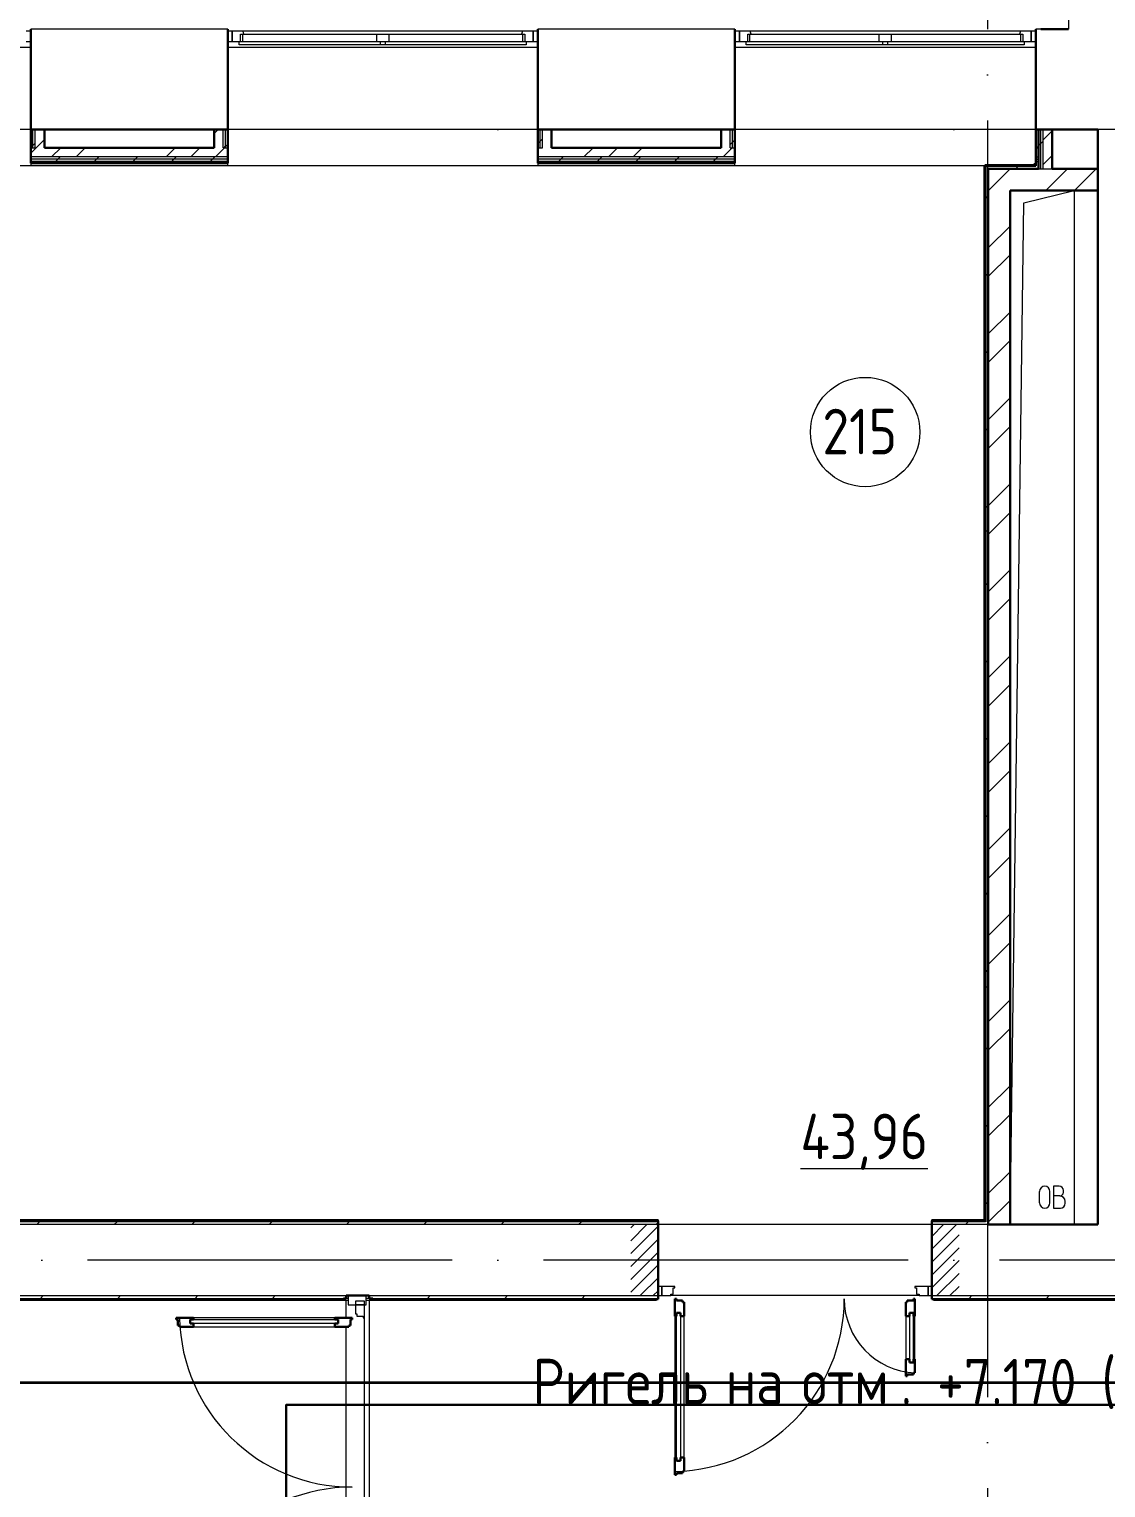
# Model space of a CAD drawing. Header units: millimetres. Extents: x -259793 to 1187961, y -549744 to 43070.
# Drawn here: x 138223 to 144125, y -11288 to -3289 of the extents above; entities that cross this region are included whole.
import ezdxf
from ezdxf import colors
from ezdxf.entities.mleader import LeaderData, LeaderLine
from ezdxf.enums import TextEntityAlignment as Align
from ezdxf.math import Vec2, Vec3

# ---------------------------------------------------------------- set-up
doc = ezdxf.new("R2010")
doc.units = ezdxf.units.MM
doc.linetypes.add('ADSK_Линия сетки', pattern=[25, 20, -2.5, 0, -2.5])
doc.linetypes.add('ADSK_Штриховая_ш2 п1_5', pattern=[4.5, 3, -1.5])
for name, color, linetype, lineweight in [('_ Окна', 7, 'Continuous', 9), ('E-Безопасность-G', 153, 'Continuous', 35), ('RC-Выноски', 7, 'Continuous', 0), ('RC-Извещатели_охранные', 5, 'Continuous', 30), ('Аннотация', 7, 'Continuous', 18), ('Витраж', 7, 'Continuous', 9), ('Двери', 252, 'Continuous', 9), ('лс', 5, 'Continuous', 30), ('Марки помещений', 252, 'Continuous', 20), ('Ограждение', 252, 'Continuous', 9), ('Окна', 252, 'Continuous', 9), ('Оси', 252, 'Continuous', 9), ('Перекрытие', 252, 'Continuous', 18), ('Стены внутренние', 7, 'Continuous', 18), ('Стены наружные', 7, 'Continuous', 18), ('Стены штриховка', 7, 'Continuous', 9)]:
    doc.layers.add(name, color=color, linetype=linetype, lineweight=lineweight)
doc.layers.add('RC-Позиционные_обозначения', color=7, linetype='Continuous')
doc.layers.add('Двери открывание', color=7, linetype='Continuous', lineweight=9, true_color=0xc0c0c0)
doc.styles.add('GOST Common_2', font='', dxfattribs={"width": 0.9, "height": 250})
doc.styles.add('RubezhCAD', font='', dxfattribs={"oblique": 10})
doc.styles.get("Standard").update_dxf_attribs({"font": ''})
doc.styles.get('GOST Common_2').set_extended_font_data('GOST type B')
doc.styles.get('RubezhCAD').set_extended_font_data('GOST type A')
doc.styles.get('Standard').set_extended_font_data('GOST type B')

# ---------------------------------------------------------------- blocks, each defined once
blk = doc.blocks.new('RC-UGO-IOM-02')
at = {"layer": 'RC-Извещатели_охранные'}
blk.add_point((0, 0), dxfattribs=at)
blk.add_attdef('PSTN', text='', height=2.5, dxfattribs=at).set_placement((0.977, 2.603), align=Align.BOTTOM_LEFT)
blk.add_wipeout([(2.5, -2.5), (2.5, 2.5), (-2.5, 2.5), (-2.5, -2.5)]).dxf.layer = 'RC-Извещатели_охранные'
blk.add_wipeout([(-2.5, -2.5), (-2.5, 2.5), (2.5, 2.5), (2.5, -2.5)]).dxf.layer = 'RC-Извещатели_охранные'
h = blk.add_hatch(color=256, dxfattribs=at)
h.dxf.hatch_style = 1
h.paths.add_polyline_path([(2.5, 0.8), (2.5, 2.506), (-2.5, 2.499), (-2.5, 0.8)])
h = blk.add_hatch(color=256, dxfattribs=at)
h.dxf.hatch_style = 1
h.paths.add_polyline_path([(2.5, -2.5), (2.5, -0.794), (-2.5, -0.801), (-2.5, -2.5)])
blk.add_lwpolyline([(-2.5, -2.5), (2.5, -2.5), (2.5, 2.5), (-2.5, 2.5)], close=True, dxfattribs=at)
blk = doc.blocks.new('2 этаж')
at = {"layer": 'Двери', "lineweight": 18, "true_color": 0x636466}
h = blk.add_hatch(dxfattribs=at)
h.set_pattern_fill('FP_2', color=251, angle=180, style=0, pattern_type=2)
h.set_pattern_definition([(225, (142546.006, -10039.253), (35.3553, -35.3553), [])])
h.paths.add_polyline_path([(143321, -9970.4), (143321, -9844.3), (143171, -9844.3), (143171, -10234.3), (143321, -10234.3)])
h.paths.add_polyline_path([(141671, -10234.3), (141671, -9844.3), (141521, -9844.3), (141521, -10234.3)])
at = {"color": 251, "lineweight": 18, "true_color": 0x636466}
for p, q in [((143675.4, -4241.5), (143951, -4174.3)), ((143951, -4174.3), (143951, -9844.3)), ((143601, -9844.3), (143675.4, -4241.5)), ((143761.7, -9725.7), (143761.7, -9663.1)), ((143819.1, -9725.7), (143819.1, -9663.1)), ((143869.2, -9634.4), (143839.2, -9634.4)), ((143839.2, -9634.4), (143839.2, -9754.4)), ((143892.6, -9667.8), (143892.6, -9657.8)), ((143872.6, -9687.8), (143839.2, -9687.8)), ((143839.2, -9754.4), (143875.9, -9754.4)), ((143902.6, -9727.8), (143902.6, -9717.8))]:
    blk.add_line(p, q, dxfattribs=at)
for centre, radius, start, end in [((143790.4, -9663.1), 28.7, 0, 180), ((143869.2, -9657.8), 23.3, 0, 90), ((143872.6, -9667.8), 20, 270, 0), ((143790.4, -9725.7), 28.7, 180, 0), ((143872.6, -9717.8), 30, 0, 90), ((143875.9, -9727.8), 26.7, 270, 0)]:
    blk.add_arc(centre, radius, start, end, dxfattribs=at)
at = {"layer": '_ Окна', "color": 251, "true_color": 0x636466}
for p, q in [((138231, -3299.3), (138206, -3299.3)), ((138206, -3357.3), (138231, -3357.3)), ((139336, -3299.3), (139311, -3299.3)), ((139311, -3357.3), (139336, -3357.3)), ((139336, -3357.3), (139336, -3299.3)), ((141011, -3299.3), (140986, -3299.3)), ((140986, -3299.3), (140986, -3357.3)), ((140986, -3357.3), (141011, -3357.3)), ((142116, -3299.3), (142091, -3299.3)), ((142091, -3357.3), (142116, -3357.3)), ((142116, -3357.3), (142116, -3299.3)), ((143741, -3299.3), (143716, -3299.3)), ((143716, -3299.3), (143716, -3357.3)), ((143716, -3357.3), (143741, -3357.3))]:
    blk.add_line(p, q, dxfattribs=at)
at = {"layer": '_ Окна', "color": 251, "lineweight": 18, "true_color": 0x636466}
for p, q in [((139395.5, -3299.3), (139336, -3299.3)), ((139336, -3299.3), (139336, -3357.3)), ((139336, -3357.3), (139374, -3357.3)), ((139382, -3357.3), (139382, -3316.3)), ((139382, -3316.3), (139394, -3316.3)), ((139400, -3316.3), (139395.5, -3299.3)), ((140926.6, -3299.3), (140922, -3316.3)), ((140986, -3299.3), (140926.6, -3299.3)), ((140928, -3316.3), (140940, -3316.3)), ((140940, -3316.3), (140940, -3357.3)), ((140948, -3357.3), (140986, -3357.3)), ((140986, -3357.3), (140986, -3299.3)), ((142175.5, -3299.3), (142116, -3299.3)), ((142116, -3299.3), (142116, -3357.3)), ((142116, -3357.3), (142154, -3357.3)), ((142162, -3357.3), (142162, -3316.3)), ((142162, -3316.3), (142174, -3316.3)), ((142180, -3316.3), (142175.5, -3299.3)), ((143656.6, -3299.3), (143652, -3316.3)), ((143716, -3299.3), (143656.6, -3299.3)), ((143658, -3316.3), (143670, -3316.3)), ((143670, -3316.3), (143670, -3357.3)), ((143678, -3357.3), (143716, -3357.3)), ((143716, -3357.3), (143716, -3299.3))]:
    blk.add_line(p, q, dxfattribs=at)
at = {"layer": 'Витраж', "color": 251, "lineweight": 18, "true_color": 0x636466}
for p, q in [((139971, -10234.3), (139971, -10284.3)), ((140071, -10234.3), (139971, -10234.3)), ((140071, -10284.3), (140071, -10234.3)), ((139971, -10284.3), (140011, -10284.3)), ((140061, -10284.3), (140071, -10284.3))]:
    blk.add_line(p, q, dxfattribs=at)
at = {"layer": 'Двери', "color": 251, "linetype": 'ADSK_Штриховая_ш2 п1_5', "true_color": 0x636466}
for p, q in [((141671, -9844.3), (141521, -9844.3)), ((141671, -10234.3), (141671, -9844.3)), ((143321, -9844.3), (143171, -9844.3)), ((143171, -9844.3), (143171, -10234.3)), ((141521, -10234.3), (141671, -10234.3)), ((143171, -10234.3), (143321, -10234.3))]:
    blk.add_line(p, q, dxfattribs=at)
at = {"layer": 'Двери', "color": 251, "true_color": 0x636466}
for p, q in [((141671, -10184.3), (141671, -10234.3)), ((141691, -10184.3), (141671, -10184.3)), ((141671, -10234.3), (141691, -10234.3)), ((141691, -10234.3), (141691, -10184.3)), ((141763, -10184.3), (141691, -10184.3)), ((141691, -10184.3), (141691, -10234.3)), ((141691, -10234.3), (141740, -10234.3)), ((141740, -10234.3), (141740, -10226.3)), ((141740, -10226.3), (141754, -10226.3)), ((141754, -10226.3), (141754, -10192.3)), ((141754, -10192.3), (141763, -10192.3)), ((141763, -10192.3), (141763, -10184.3)), ((143151, -10184.3), (143079, -10184.3)), ((143079, -10184.3), (143079, -10192.3)), ((143079, -10192.3), (143088, -10192.3)), ((143088, -10192.3), (143088, -10226.3)), ((143088, -10226.3), (143102, -10226.3)), ((143102, -10226.3), (143102, -10234.3)), ((143102, -10234.3), (143151, -10234.3)), ((143171, -10184.3), (143151, -10184.3)), ((143151, -10184.3), (143151, -10234.3)), ((143151, -10234.3), (143151, -10184.3)), ((143151, -10234.3), (143171, -10234.3)), ((143171, -10234.3), (143171, -10184.3)), ((140061, -10264.3), (140011, -10264.3)), ((140011, -10264.3), (140011, -10284.3)), ((140011, -10284.3), (140061, -10284.3)), ((140061, -10284.3), (140011, -10284.3)), ((140011, -10284.3), (140011, -10333.3)), ((140061, -10284.3), (140061, -10264.3)), ((140061, -10356.3), (140061, -10284.3)), ((139105, -10365.3), (139917, -10365.3)), ((139105, -10386.3), (139105, -10365.3)), ((139917, -10386.3), (139105, -10386.3)), ((139899, -10356.3), (139123, -10356.3)), ((139917, -10365.3), (139917, -10386.3)), ((140011, -10333.3), (140019, -10333.3)), ((140019, -10333.3), (140019, -10347.3)), ((140019, -10347.3), (140053, -10347.3)), ((140053, -10347.3), (140053, -10356.3)), ((140053, -10356.3), (140061, -10356.3)), ((141763, -10346.3), (141763, -11122.3)), ((141772, -10328.3), (141793, -10328.3)), ((141772, -11140.3), (141772, -10328.3)), ((141793, -10328.3), (141793, -11140.3)), ((141813, -11122.3), (141813, -10346.3)), ((143029, -10346.3), (143029, -10582.3)), ((143049, -10328.3), (143049, -10600.3)), ((143070, -10328.3), (143049, -10328.3)), ((143070, -10600.3), (143070, -10328.3)), ((143079, -10582.3), (143079, -10346.3)), ((139123, -10406.3), (139899, -10406.3)), ((143049, -10600.3), (143070, -10600.3)), ((141793, -11140.3), (141772, -11140.3))]:
    blk.add_line(p, q, dxfattribs=at)
at = {"layer": 'Двери', "color": 251, "lineweight": 30, "true_color": 0x636466}
for p, q in [((141771, -10252.3), (141763, -10252.3)), ((141763, -10252.3), (141763, -10346.3)), ((141771, -10261.3), (141771, -10252.3)), ((141805, -10261.3), (141771, -10261.3)), ((141805, -10270.3), (141805, -10261.3)), ((141813, -10270.3), (141805, -10270.3)), ((141813, -10346.3), (141813, -10270.3)), ((143037, -10270.3), (143029, -10270.3)), ((143029, -10270.3), (143029, -10346.3)), ((143037, -10261.3), (143037, -10270.3)), ((143071, -10261.3), (143037, -10261.3)), ((143079, -10252.3), (143071, -10252.3)), ((143071, -10252.3), (143071, -10261.3)), ((143079, -10346.3), (143079, -10252.3)), ((139123, -10356.3), (139029, -10356.3)), ((139029, -10356.3), (139029, -10364.3)), ((139029, -10364.3), (139038, -10364.3)), ((139038, -10364.3), (139038, -10398.3)), ((139038, -10398.3), (139047, -10398.3)), ((139047, -10398.3), (139047, -10406.3)), ((139105, -10365.3), (139123, -10365.3)), ((139105, -10386.3), (139105, -10365.3)), ((139123, -10386.3), (139105, -10386.3)), ((139123, -10365.3), (139123, -10356.3)), ((139123, -10406.3), (139123, -10386.3)), ((139993, -10356.3), (139899, -10356.3)), ((139899, -10365.3), (139899, -10356.3)), ((139917, -10365.3), (139899, -10365.3)), ((139899, -10386.3), (139917, -10386.3)), ((139899, -10406.3), (139899, -10386.3)), ((139917, -10386.3), (139917, -10365.3)), ((139975, -10406.3), (139975, -10398.3)), ((139975, -10398.3), (139984, -10398.3)), ((139984, -10398.3), (139984, -10364.3)), ((139984, -10364.3), (139993, -10364.3)), ((139993, -10364.3), (139993, -10356.3)), ((141772, -10346.3), (141763, -10346.3)), ((141772, -10328.3), (141772, -10346.3)), ((141793, -10328.3), (141772, -10328.3)), ((141793, -10346.3), (141793, -10328.3)), ((141813, -10346.3), (141793, -10346.3)), ((143029, -10346.3), (143049, -10346.3)), ((143049, -10346.3), (143049, -10328.3)), ((143049, -10328.3), (143070, -10328.3)), ((143070, -10328.3), (143070, -10346.3)), ((143070, -10346.3), (143079, -10346.3)), ((139047, -10406.3), (139123, -10406.3)), ((139899, -10406.3), (139975, -10406.3)), ((143029, -10582.3), (143029, -10676.3)), ((143029, -10582.3), (143049, -10582.3)), ((143049, -10582.3), (143049, -10600.3)), ((143049, -10600.3), (143070, -10600.3)), ((143070, -10582.3), (143079, -10582.3)), ((143070, -10600.3), (143070, -10582.3)), ((143079, -10658.3), (143079, -10582.3)), ((143029, -10676.3), (143037, -10676.3)), ((143037, -10676.3), (143037, -10667.3)), ((143037, -10667.3), (143071, -10667.3)), ((143071, -10667.3), (143071, -10658.3)), ((143071, -10658.3), (143079, -10658.3)), ((141763, -11122.3), (141763, -11216.3)), ((141772, -11122.3), (141763, -11122.3)), ((141772, -11140.3), (141772, -11122.3)), ((141793, -11140.3), (141772, -11140.3)), ((141793, -11122.3), (141793, -11140.3)), ((141813, -11122.3), (141793, -11122.3)), ((141805, -11207.3), (141805, -11198.3)), ((141805, -11198.3), (141813, -11198.3)), ((141813, -11198.3), (141813, -11122.3)), ((141763, -11216.3), (141771, -11216.3)), ((141771, -11216.3), (141771, -11207.3)), ((141771, -11207.3), (141805, -11207.3))]:
    blk.add_line(p, q, dxfattribs=at)
at = {"layer": 'Двери открывание', "color": 251, "true_color": 0x636466}
for centre, radius, start, end in [((141745, -10252.3), 946, 271.09026, 0), ((143097, -10252.3), 406, 180, 267.45896), ((139993, -10338.3), 946, 181.09026, 270), ((139993, -12230.3), 946, 90, 178.90974)]:
    blk.add_arc(centre, radius, start, end, dxfattribs=at)
at = {"layer": 'Марки помещений', "color": 251, "true_color": 0x636466}
blk.add_circle((142805.9, -5498.6), 300, dxfattribs=at)
at = {"layer": 'Ограждение', "color": 251, "true_color": 0x636466}
for p, q in [((138231, -3389.3), (136531, -3389.3)), ((141011, -3389.3), (139311, -3389.3)), ((143741, -3389.3), (142091, -3389.3)), ((138231, -3839.3), (136531, -3839.3)), ((141011, -3839.3), (139311, -3839.3)), ((143741, -3839.3), (142091, -3839.3)), ((143461, -4039.3), (136126, -4039.3)), ((138231, -4039.3), (136531, -4039.3)), ((138231, -4024.3), (138231, -4039.3)), ((139311, -4039.3), (139311, -4024.3)), ((141011, -4039.3), (139311, -4039.3)), ((141011, -4024.3), (141011, -4039.3)), ((142091, -4039.3), (142091, -4024.3)), ((143461, -4039.3), (142091, -4039.3)), ((143456, -4039.3), (143456, -9819.3)), ((141671, -9819.3), (136131, -9819.3)), ((141671, -9819.3), (141671, -9824.3)), ((143171, -9824.3), (143171, -9819.3)), ((143456, -9819.3), (143171, -9819.3)), ((143456, -9819.3), (143461, -9824.3)), ((134966, -10259.3), (139971, -10259.3)), ((139971, -10249.3), (139961, -10249.3)), ((140086, -10249.3), (140071, -10249.3)), ((140071, -10259.3), (141661, -10259.3)), ((141661, -10254.3), (141661, -10259.3)), ((143181, -10259.3), (143181, -10254.2)), ((143181, -10259.3), (145451, -10259.3))]:
    blk.add_line(p, q, dxfattribs=at)
at = {"layer": 'Окна', "color": 251, "true_color": 0x636466}
for p, q in [((139374, -3357.3), (140146, -3357.3)), ((139374, -3374.3), (139374, -3357.3)), ((139394, -3316.3), (140126, -3316.3)), ((139394, -3357.3), (139394, -3316.3)), ((140926.6, -3299.3), (139395.5, -3299.3)), ((140126, -3316.3), (140196, -3316.3)), ((140126, -3316.3), (140126, -3357.3)), ((140146, -3357.3), (140176, -3357.3)), ((140146, -3357.3), (140146, -3374.3)), ((140176, -3357.3), (140948, -3357.3)), ((140176, -3374.3), (140176, -3357.3)), ((140196, -3316.3), (140928, -3316.3)), ((140196, -3357.3), (140196, -3316.3)), ((140928, -3316.3), (140928, -3357.3)), ((140948, -3357.3), (140948, -3374.3)), ((142154, -3357.3), (142901, -3357.3)), ((142154, -3374.3), (142154, -3357.3)), ((142174, -3316.3), (142881, -3316.3)), ((142174, -3357.3), (142174, -3316.3)), ((143656.6, -3299.3), (142175.5, -3299.3)), ((142881, -3316.3), (142951, -3316.3)), ((142881, -3316.3), (142881, -3357.3)), ((142901, -3357.3), (142931, -3357.3)), ((142901, -3357.3), (142901, -3374.3)), ((142931, -3357.3), (143678, -3357.3)), ((142931, -3374.3), (142931, -3357.3)), ((142951, -3316.3), (143658, -3316.3)), ((142951, -3357.3), (142951, -3316.3)), ((143658, -3316.3), (143658, -3357.3)), ((143678, -3357.3), (143678, -3374.3)), ((140146, -3374.3), (139374, -3374.3)), ((140176, -3374.3), (140146, -3374.3)), ((140948, -3374.3), (140176, -3374.3)), ((142901, -3374.3), (142154, -3374.3)), ((142931, -3374.3), (142901, -3374.3)), ((143678, -3374.3), (142931, -3374.3))]:
    blk.add_line(p, q, dxfattribs=at)
at = {"layer": 'Оси', "color": 251, "linetype": 'ADSK_Линия сетки', "ltscale": 100, "true_color": 0x636466}
for p, q in [((143476, 33711.4), (143476, -30995.4)), ((170543.3, -3839.3), (93565.9, -3839.3)), ((170543.3, -10039.3), (93565.9, -10039.3))]:
    blk.add_line(p, q, dxfattribs=at)
at = {"layer": 'Перекрытие', "color": 251, "ltscale": 100, "true_color": 0x636466}
for p, q in [((143951, -4174.3), (143951, -9844.3)), ((143102, -10234.3), (141740, -10234.3)), ((140058.9, -10356.3), (140058.9, -12212.3))]:
    blk.add_line(p, q, dxfattribs=at)
at = {"layer": 'Стены внутренние', "color": 251, "true_color": 0x636466}
for p, q in [((143921, -1489.3), (143921, -3289.3)), ((139311, -3289.3), (138231, -3289.3)), ((142091, -3289.3), (141011, -3289.3)), ((143769, -3289.3), (143741, -3289.3)), ((143481, -9844.3), (136121, -9844.3)), ((135486, -10234.3), (139961, -10234.3)), ((140086, -10234.3), (141671, -10234.3)), ((143102, -10234.3), (141740, -10234.3)), ((143171, -10234.3), (144471, -10234.3))]:
    blk.add_line(p, q, dxfattribs=at)
at = {"layer": 'Стены внутренние', "color": 251, "lineweight": 30, "true_color": 0x636466}
for p, q in [((138231, -3289.3), (138231, -3839.3)), ((139311, -3839.3), (139311, -3289.3)), ((141011, -3289.3), (141011, -3839.3)), ((142091, -3839.3), (142091, -3289.3)), ((143741, -3289.3), (143741, -3839.3)), ((143921, -3289.3), (143769, -3289.3)), ((138306, -3839.3), (139236, -3839.3)), ((141086, -3839.3), (142016, -3839.3)), ((143831, -3839.3), (144081, -3839.3)), ((144081, -3839.3), (144081, -4054.3)), ((144081, -4174.3), (144081, -9844.3)), ((141671, -10234.3), (141671, -9844.3)), ((143171, -9844.3), (143171, -10234.3)), ((144081, -9844.3), (143601, -9844.3)), ((139961, -10234.3), (140086, -10234.3))]:
    blk.add_line(p, q, dxfattribs=at)
at = {"layer": 'Стены наружные', "color": 251, "lineweight": 30, "true_color": 0x636466}
for p, q in [((138231, -3839.3), (138231, -4024.3)), ((138306, -3839.3), (138231, -3839.3)), ((138306, -3939.3), (138306, -3839.3)), ((139236, -3839.3), (139236, -3939.3)), ((139311, -3839.3), (139236, -3839.3)), ((139311, -4024.3), (139311, -3839.3)), ((141011, -3839.3), (141011, -4024.3)), ((141086, -3839.3), (141011, -3839.3)), ((141086, -3939.3), (141086, -3839.3)), ((142016, -3839.3), (142016, -3939.3)), ((142091, -3839.3), (142016, -3839.3)), ((142091, -4024.3), (142091, -3839.3)), ((143831, -3839.3), (143741, -3839.3)), ((143741, -4039.3), (143741, -3839.3)), ((143756, -4054.3), (143756, -3839.3)), ((143831, -4054.3), (143831, -3839.3)), ((139236, -3939.3), (138306, -3939.3)), ((142016, -3939.3), (141086, -3939.3)), ((138231, -4024.3), (139311, -4024.3)), ((141011, -4024.3), (142091, -4024.3)), ((143461, -4034.3), (143461, -9824.3)), ((143736, -4034.3), (143461, -4034.3)), ((143466, -4039.3), (143466, -9829.3)), ((143741, -4039.3), (143466, -4039.3)), ((143481, -4054.3), (143481, -9844.3)), ((143756, -4054.3), (143481, -4054.3)), ((143741, -4024.3), (143736, -4024.3)), ((143736, -4024.3), (143736, -4034.3)), ((144081, -4054.3), (143831, -4054.3)), ((144081, -4174.3), (144081, -4054.3)), ((143601, -9844.3), (143601, -4174.3)), ((143601, -4174.3), (144081, -4174.3)), ((141671, -9824.3), (136126, -9824.3)), ((141671, -9844.3), (141671, -9824.3)), ((143171, -9824.3), (143171, -9844.3)), ((143461, -9824.3), (143171, -9824.3)), ((143481, -9844.3), (143601, -9844.3)), ((139961, -10249.3), (139961, -10234.3)), ((140086, -10234.3), (140086, -10249.3)), ((141671, -10254.3), (141671, -10234.3)), ((143171, -10234.3), (143171, -10254.3)), ((134966, -10254.3), (139946, -10254.3)), ((139946, -10249.3), (139961, -10249.3)), ((139946, -10254.3), (139946, -10249.3)), ((140086, -10249.3), (140106, -10249.3)), ((140106, -10249.3), (140106, -10254.3)), ((140106, -10254.3), (141671, -10254.3)), ((143171, -10254.3), (145446, -10254.3))]:
    blk.add_line(p, q, dxfattribs=at)
at = {"layer": 'Стены наружные', "color": 251, "linetype": 'Continuous', "lineweight": 9, "true_color": 0x636466}
for p, q in [((139236, -3862), (139258.8, -3839.3)), ((138243.5, -3926.1), (138256, -3913.6)), ((138260.5, -3939.3), (138306, -3893.7)), ((139298.5, -3931.7), (139311, -3919.2)), ((141011, -3916.3), (141023.5, -3903.8)), ((141023.5, -3903.8), (141036, -3891.3)), ((142066, -3921.9), (142078.5, -3909.4)), ((142078.5, -3909.4), (142091, -3896.9)), ((143756, -3929), (143768.5, -3916.5)), ((143768.5, -3916.5), (143781, -3904)), ((143781, -3896.9), (143831, -3846.9)), ((138231, -3938.6), (138243.5, -3926.1)), ((138231, -3968.7), (138260.5, -3939.3)), ((138345.4, -3989.3), (138395.4, -3939.3)), ((138380, -4001.8), (138392.5, -3989.3)), ((138480.4, -3989.3), (138530.4, -3939.3)), ((138592.1, -4001.8), (138604.6, -3989.3)), ((138804.2, -4001.8), (138816.7, -3989.3)), ((138973.8, -3989.3), (139023.8, -3939.3)), ((139016.4, -4001.8), (139028.9, -3989.3)), ((139108.8, -3989.3), (139158.8, -3939.3)), ((139228.5, -4001.8), (139241, -3989.3)), ((139243.7, -3989.3), (139293.7, -3939.3)), ((139291, -3939.3), (139298.5, -3931.7)), ((141137.7, -4001.8), (141150.2, -3989.3)), ((141263.8, -3989.3), (141313.8, -3939.3)), ((141349.8, -4001.8), (141362.3, -3989.3)), ((141398.7, -3989.3), (141448.7, -3939.3)), ((141533.7, -3989.3), (141583.7, -3939.3)), ((141561.9, -4001.8), (141574.4, -3989.3)), ((141774.1, -4001.8), (141786.6, -3989.3)), ((141986.2, -4001.8), (141998.7, -3989.3)), ((142027.1, -3989.3), (142077.1, -3939.3)), ((143745.8, -3939.3), (143756, -3929)), ((143781, -4031.9), (143831, -3981.9)), ((138286.7, -4024.3), (138291.7, -4019.3)), ((138357.5, -4024.3), (138362.5, -4019.3)), ((138367.5, -4014.3), (138380, -4001.8)), ((138428.2, -4024.3), (138433.2, -4019.3)), ((138498.9, -4024.3), (138503.9, -4019.3)), ((138569.6, -4024.3), (138574.6, -4019.3)), ((138574.6, -4019.3), (138579.6, -4014.3)), ((138579.6, -4014.3), (138592.1, -4001.8)), ((138640.3, -4024.3), (138645.3, -4019.3)), ((138711, -4024.3), (138716, -4019.3)), ((138781.7, -4024.3), (138786.7, -4019.3)), ((138791.7, -4014.3), (138804.2, -4001.8)), ((138852.4, -4024.3), (138857.4, -4019.3)), ((138923.1, -4024.3), (138928.1, -4019.3)), ((138993.9, -4024.3), (138998.9, -4019.3)), ((138998.9, -4019.3), (139003.9, -4014.3)), ((139003.9, -4014.3), (139016.4, -4001.8)), ((139064.6, -4024.3), (139069.6, -4019.3)), ((139135.3, -4024.3), (139140.3, -4019.3)), ((139206, -4024.3), (139211, -4019.3)), ((139216, -4014.3), (139228.5, -4001.8)), ((139276.7, -4024.3), (139281.7, -4019.3)), ((141044.5, -4024.3), (141049.5, -4019.3)), ((141115.2, -4024.3), (141120.2, -4019.3)), ((141120.2, -4019.3), (141125.2, -4014.3)), ((141125.2, -4014.3), (141137.7, -4001.8)), ((141185.9, -4024.3), (141190.9, -4019.3)), ((141256.6, -4024.3), (141261.6, -4019.3)), ((141327.3, -4024.3), (141332.3, -4019.3)), ((141337.3, -4014.3), (141349.8, -4001.8)), ((141398, -4024.3), (141403, -4019.3)), ((141468.7, -4024.3), (141473.7, -4019.3)), ((141539.4, -4024.3), (141544.4, -4019.3)), ((141544.4, -4019.3), (141549.4, -4014.3)), ((141549.4, -4014.3), (141561.9, -4001.8)), ((141610.1, -4024.3), (141615.1, -4019.3)), ((141680.9, -4024.3), (141685.9, -4019.3)), ((141751.6, -4024.3), (141756.6, -4019.3)), ((141761.6, -4014.3), (141774.1, -4001.8)), ((141822.3, -4024.3), (141827.3, -4019.3)), ((141893, -4024.3), (141898, -4019.3)), ((141963.7, -4024.3), (141968.7, -4019.3)), ((141968.7, -4019.3), (141973.7, -4014.3)), ((141973.7, -4014.3), (141986.2, -4001.8)), ((142034.4, -4024.3), (142039.4, -4019.3)), ((143461, -4082.6), (143466, -4077.6)), ((143481.2, -4174.3), (143601.2, -4054.3)), ((143504.3, -4039.3), (143509.3, -4034.3)), ((143575, -4039.3), (143580, -4034.3)), ((143630.8, -4054.3), (143645.8, -4039.3)), ((143645.8, -4039.3), (143650.8, -4034.3)), ((143716.5, -4039.3), (143721.5, -4034.3)), ((143795.5, -4174.3), (143915.5, -4054.3)), ((143952.7, -4174.3), (144072.7, -4054.3)), ((143461, -4153.3), (143466, -4148.3)), ((143461, -4224), (143466, -4219)), ((143466, -4219), (143481, -4204)), ((143481, -4174.5), (143481.2, -4174.3)), ((143461, -4294.7), (143466, -4289.7)), ((143461, -4365.4), (143466, -4360.4)), ((143481, -4488.8), (143601, -4368.8)), ((143461, -4436.1), (143466, -4431.1)), ((143461, -4506.8), (143466, -4501.8)), ((143481, -4645.9), (143601, -4525.9)), ((143461, -4577.6), (143466, -4572.6)), ((143466, -4643.3), (143481, -4628.3)), ((143461, -4648.3), (143466, -4643.3)), ((143461, -4719), (143466, -4714)), ((143461, -4789.7), (143466, -4784.7)), ((143461, -4860.4), (143466, -4855.4)), ((143481, -4960.3), (143601, -4840.3)), ((143461, -4931.1), (143466, -4926.1)), ((143461, -5001.8), (143466, -4996.8)), ((143481, -5117.4), (143601, -4997.4)), ((143461, -5072.5), (143466, -5067.5)), ((143466, -5067.5), (143481, -5052.5)), ((143461, -5143.2), (143466, -5138.2)), ((143461, -5214), (143466, -5209)), ((143461, -5284.7), (143466, -5279.7)), ((143461, -5355.4), (143466, -5350.4)), ((143481, -5431.7), (143601, -5311.7)), ((143461, -5426.1), (143466, -5421.1)), ((143461, -5496.8), (143466, -5491.8)), ((143466, -5491.8), (143481, -5476.8)), ((143481, -5588.9), (143601, -5468.9)), ((143461, -5567.5), (143466, -5562.5)), ((143461, -5638.2), (143466, -5633.2)), ((143461, -5708.9), (143466, -5703.9)), ((143461, -5779.6), (143466, -5774.6)), ((143481, -5903.2), (143601, -5783.2)), ((143461, -5850.4), (143466, -5845.4)), ((143461, -5921.1), (143466, -5916.1)), ((143466, -5916.1), (143481, -5901.1)), ((143461, -5991.8), (143466, -5986.8)), ((143481, -6060.3), (143601, -5940.3)), ((143461, -6062.5), (143466, -6057.5)), ((143461, -6133.2), (143466, -6128.2)), ((143461, -6203.9), (143466, -6198.9)), ((143461, -6274.6), (143466, -6269.6)), ((143481, -6374.6), (143601, -6254.6)), ((143461, -6345.3), (143466, -6340.3)), ((143466, -6340.3), (143481, -6325.3)), ((143461, -6416), (143466, -6411)), ((143481, -6531.8), (143601, -6411.8)), ((143461, -6486.7), (143466, -6481.7)), ((143461, -6557.5), (143466, -6552.5)), ((143461, -6628.2), (143466, -6623.2)), ((143461, -6698.9), (143466, -6693.9)), ((143461, -6769.6), (143466, -6764.6)), ((143466, -6764.6), (143481, -6749.6)), ((143481, -6846.1), (143601, -6726.1)), ((143461, -6840.3), (143466, -6835.3)), ((143461, -6911), (143466, -6906)), ((143481, -7003.3), (143601, -6883.3)), ((143461, -6981.7), (143466, -6976.7)), ((143461, -7052.4), (143466, -7047.4)), ((143461, -7123.1), (143466, -7118.1)), ((143461, -7193.9), (143466, -7188.9)), ((143466, -7188.9), (143481, -7173.9)), ((143481, -7317.6), (143601, -7197.6)), ((143461, -7264.6), (143466, -7259.6)), ((143461, -7335.3), (143466, -7330.3)), ((143481, -7474.7), (143601, -7354.7)), ((143461, -7406), (143466, -7401)), ((143461, -7476.7), (143466, -7471.7)), ((143461, -7547.4), (143466, -7542.4)), ((143466, -7613.1), (143481, -7598.1)), ((143461, -7618.1), (143466, -7613.1)), ((143481, -7789), (143601, -7669)), ((143461, -7688.8), (143466, -7683.8)), ((143461, -7759.5), (143466, -7754.5)), ((143461, -7830.3), (143466, -7825.3)), ((143481, -7946.2), (143601, -7826.2)), ((143461, -7901), (143466, -7896)), ((143461, -7971.7), (143466, -7966.7)), ((143461, -8042.4), (143466, -8037.4)), ((143466, -8037.4), (143481, -8022.4)), ((143461, -8113.1), (143466, -8108.1)), ((143481, -8260.5), (143601, -8140.5)), ((143461, -8183.8), (143466, -8178.8)), ((143461, -8254.5), (143466, -8249.5)), ((143481, -8417.7), (143601, -8297.7)), ((143461, -8325.2), (143466, -8320.2)), ((143461, -8395.9), (143466, -8390.9)), ((143461, -8466.6), (143466, -8461.6)), ((143466, -8461.6), (143481, -8446.6)), ((143461, -8537.4), (143466, -8532.4)), ((143461, -8608.1), (143466, -8603.1)), ((143481, -8732), (143601, -8612)), ((143461, -8678.8), (143466, -8673.8)), ((143461, -8749.5), (143466, -8744.5)), ((143481, -8889.1), (143601, -8769.1)), ((143461, -8820.2), (143466, -8815.2)), ((143466, -8885.9), (143481, -8870.9)), ((143461, -8890.9), (143466, -8885.9)), ((143461, -8961.6), (143466, -8956.6)), ((143461, -9032.3), (143466, -9027.3)), ((143461, -9103), (143466, -9098)), ((143481, -9203.4), (143601, -9083.4)), ((143461, -9173.8), (143466, -9168.8)), ((143461, -9244.5), (143466, -9239.5)), ((143481, -9360.6), (143601, -9240.6)), ((143461, -9315.2), (143466, -9310.2)), ((143466, -9310.2), (143481, -9295.2)), ((143461, -9385.9), (143466, -9380.9)), ((143461, -9456.6), (143466, -9451.6)), ((143461, -9527.3), (143466, -9522.3)), ((143461, -9598), (143466, -9593)), ((143481, -9674.9), (143601, -9554.9)), ((143461, -9668.7), (143466, -9663.7)), ((143461, -9739.4), (143466, -9734.4)), ((143466, -9734.4), (143481, -9719.4)), ((143481, -9832), (143601, -9712)), ((138265, -9844.3), (138280, -9829.3)), ((138280, -9829.3), (138285, -9824.3)), ((138350.7, -9829.3), (138355.7, -9824.3)), ((138421.4, -9829.3), (138426.4, -9824.3)), ((138492.2, -9829.3), (138497.2, -9824.3)), ((138562.9, -9829.3), (138567.9, -9824.3)), ((138633.6, -9829.3), (138638.6, -9824.3)), ((138689.3, -9844.3), (138704.3, -9829.3)), ((138704.3, -9829.3), (138709.3, -9824.3)), ((138775, -9829.3), (138780, -9824.3)), ((138845.7, -9829.3), (138850.7, -9824.3)), ((138916.4, -9829.3), (138921.4, -9824.3)), ((138987.1, -9829.3), (138992.1, -9824.3)), ((139057.8, -9829.3), (139062.8, -9824.3)), ((139113.6, -9844.3), (139128.6, -9829.3)), ((139128.6, -9829.3), (139133.6, -9824.3)), ((139199.3, -9829.3), (139204.3, -9824.3)), ((139270, -9829.3), (139275, -9824.3)), ((139340.7, -9829.3), (139345.7, -9824.3)), ((139411.4, -9829.3), (139416.4, -9824.3)), ((139482.1, -9829.3), (139487.1, -9824.3)), ((139537.8, -9844.3), (139552.8, -9829.3)), ((139552.8, -9829.3), (139557.8, -9824.3)), ((139623.5, -9829.3), (139628.5, -9824.3)), ((139694.2, -9829.3), (139699.2, -9824.3)), ((139764.9, -9829.3), (139769.9, -9824.3)), ((139835.7, -9829.3), (139840.7, -9824.3)), ((139906.4, -9829.3), (139911.4, -9824.3)), ((139962.1, -9844.3), (139977.1, -9829.3)), ((139977.1, -9829.3), (139982.1, -9824.3)), ((140047.8, -9829.3), (140052.8, -9824.3)), ((140118.5, -9829.3), (140123.5, -9824.3)), ((140189.2, -9829.3), (140194.2, -9824.3)), ((140259.9, -9829.3), (140264.9, -9824.3)), ((140330.6, -9829.3), (140335.6, -9824.3)), ((140386.3, -9844.3), (140401.3, -9829.3)), ((140401.3, -9829.3), (140406.3, -9824.3)), ((140472.1, -9829.3), (140477.1, -9824.3)), ((140542.8, -9829.3), (140547.8, -9824.3)), ((140613.5, -9829.3), (140618.5, -9824.3)), ((140684.2, -9829.3), (140689.2, -9824.3)), ((140754.9, -9829.3), (140759.9, -9824.3)), ((140810.6, -9844.3), (140825.6, -9829.3)), ((140825.6, -9829.3), (140830.6, -9824.3)), ((140896.3, -9829.3), (140901.3, -9824.3)), ((140967, -9829.3), (140972, -9824.3)), ((141037.7, -9829.3), (141042.7, -9824.3)), ((141108.4, -9829.3), (141113.4, -9824.3)), ((141179.2, -9829.3), (141184.2, -9824.3)), ((141234.9, -9844.3), (141249.9, -9829.3)), ((141249.9, -9829.3), (141254.9, -9824.3)), ((141320.6, -9829.3), (141325.6, -9824.3)), ((141391.3, -9829.3), (141396.3, -9824.3)), ((141462, -9829.3), (141467, -9824.3)), ((141532.7, -9829.3), (141537.7, -9824.3)), ((141603.4, -9829.3), (141608.4, -9824.3)), ((141659.1, -9844.3), (141671, -9832.4)), ((143229.8, -9829.3), (143234.8, -9824.3)), ((143300.5, -9829.3), (143305.5, -9824.3)), ((143356.2, -9844.3), (143371.2, -9829.3)), ((143371.2, -9829.3), (143376.2, -9824.3)), ((143441.9, -9829.3), (143446.9, -9824.3)), ((143461, -9810.1), (143466, -9805.1)), ((138284.3, -10249.3), (138299.3, -10234.3)), ((138708.6, -10249.3), (138723.6, -10234.3)), ((139132.8, -10249.3), (139147.8, -10234.3)), ((139557.1, -10249.3), (139572.1, -10234.3)), ((140405.6, -10249.3), (140420.6, -10234.3)), ((140829.9, -10249.3), (140844.9, -10234.3)), ((141254.1, -10249.3), (141269.1, -10234.3)), ((143375.5, -10249.3), (143390.5, -10234.3)), ((143799.7, -10249.3), (143814.7, -10234.3)), ((138279.3, -10254.3), (138284.3, -10249.3)), ((138350, -10254.3), (138355, -10249.3)), ((138420.7, -10254.3), (138425.7, -10249.3)), ((138491.4, -10254.3), (138496.4, -10249.3)), ((138562.1, -10254.3), (138567.1, -10249.3)), ((138632.8, -10254.3), (138637.8, -10249.3)), ((138703.6, -10254.3), (138708.6, -10249.3)), ((138774.3, -10254.3), (138779.3, -10249.3)), ((138845, -10254.3), (138850, -10249.3)), ((138915.7, -10254.3), (138920.7, -10249.3)), ((138986.4, -10254.3), (138991.4, -10249.3)), ((139057.1, -10254.3), (139062.1, -10249.3)), ((139127.8, -10254.3), (139132.8, -10249.3)), ((139198.5, -10254.3), (139203.5, -10249.3)), ((139269.2, -10254.3), (139274.2, -10249.3)), ((139339.9, -10254.3), (139344.9, -10249.3)), ((139410.7, -10254.3), (139415.7, -10249.3)), ((139481.4, -10254.3), (139486.4, -10249.3)), ((139552.1, -10254.3), (139557.1, -10249.3)), ((139622.8, -10254.3), (139627.8, -10249.3)), ((139693.5, -10254.3), (139698.5, -10249.3)), ((139764.2, -10254.3), (139769.2, -10249.3)), ((139834.9, -10254.3), (139839.9, -10249.3)), ((139905.6, -10254.3), (139910.6, -10249.3)), ((140117.8, -10254.3), (140122.8, -10249.3)), ((140188.5, -10254.3), (140193.5, -10249.3)), ((140259.2, -10254.3), (140264.2, -10249.3)), ((140329.9, -10254.3), (140334.9, -10249.3)), ((140400.6, -10254.3), (140405.6, -10249.3)), ((140471.3, -10254.3), (140476.3, -10249.3)), ((140542, -10254.3), (140547, -10249.3)), ((140612.7, -10254.3), (140617.7, -10249.3)), ((140683.4, -10254.3), (140688.4, -10249.3)), ((140754.2, -10254.3), (140759.2, -10249.3)), ((140824.9, -10254.3), (140829.9, -10249.3)), ((140895.6, -10254.3), (140900.6, -10249.3)), ((140966.3, -10254.3), (140971.3, -10249.3)), ((141037, -10254.3), (141042, -10249.3)), ((141107.7, -10254.3), (141112.7, -10249.3)), ((141178.4, -10254.3), (141183.4, -10249.3)), ((141249.1, -10254.3), (141254.1, -10249.3)), ((141319.8, -10254.3), (141324.8, -10249.3)), ((141390.6, -10254.3), (141395.6, -10249.3)), ((141461.3, -10254.3), (141466.3, -10249.3)), ((141532, -10254.3), (141537, -10249.3)), ((141602.7, -10254.3), (141607.7, -10249.3)), ((143229, -10254.3), (143234, -10249.3)), ((143299.7, -10254.3), (143304.7, -10249.3)), ((143370.5, -10254.3), (143375.5, -10249.3)), ((143441.2, -10254.3), (143446.2, -10249.3)), ((143511.9, -10254.3), (143516.9, -10249.3)), ((143582.6, -10254.3), (143587.6, -10249.3)), ((143653.3, -10254.3), (143658.3, -10249.3)), ((143724, -10254.3), (143729, -10249.3)), ((143794.7, -10254.3), (143799.7, -10249.3)), ((143865.4, -10254.3), (143870.4, -10249.3)), ((143936.1, -10254.3), (143941.1, -10249.3)), ((144006.9, -10254.3), (144011.9, -10249.3)), ((144077.6, -10254.3), (144082.6, -10249.3))]:
    blk.add_line(p, q, dxfattribs=at)
at = {"layer": 'Стены наружные', "color": 251, "true_color": 0x636466}
for p, q in [((139961, -10356.3), (139961, -10259.3)), ((140086, -10259.3), (140086, -12314.3)), ((139961, -12162.3), (139961, -10406.3))]:
    blk.add_line(p, q, dxfattribs=at)
at = {"layer": 'Стены штриховка', "color": 251, "true_color": 0x636466}
for p, q in [((138243.5, -3939.3), (138243.5, -3839.3)), ((138256, -3939.3), (138256, -3839.3)), ((139286, -3939.3), (139286, -3839.3)), ((139298.5, -3939.3), (139298.5, -3839.3)), ((141023.5, -3939.3), (141023.5, -3839.3)), ((141036, -3939.3), (141036, -3839.3)), ((142066, -3939.3), (142066, -3839.3)), ((142078.5, -3939.3), (142078.5, -3839.3)), ((143768.5, -4054.3), (143768.5, -3839.3)), ((143781, -4054.3), (143781, -3839.3)), ((138231, -3939.3), (138256, -3939.3)), ((139311, -3989.3), (138231, -3989.3)), ((139286, -3939.3), (139311, -3939.3)), ((141011, -3939.3), (141036, -3939.3)), ((142091, -3989.3), (141011, -3989.3)), ((142066, -3939.3), (142091, -3939.3)), ((143741, -3939.3), (143756, -3939.3)), ((143741, -3989.3), (143756, -3989.3)), ((139311, -4001.8), (138231, -4001.8)), ((139311, -4014.3), (138231, -4014.3)), ((138231, -4014.3), (139311, -4014.3)), ((138231, -4019.3), (139311, -4019.3)), ((142091, -4001.8), (141011, -4001.8)), ((142091, -4014.3), (141011, -4014.3)), ((141011, -4014.3), (142091, -4014.3)), ((141011, -4019.3), (142091, -4019.3)), ((143741, -4001.8), (143756, -4001.8)), ((143741, -4014.3), (143756, -4014.3)), ((143756, -4054.3), (143831, -4054.3)), ((141671, -9829.3), (136121, -9829.3)), ((143466, -9829.3), (143171, -9829.3)), ((134966, -10249.3), (139946, -10249.3)), ((140106, -10249.3), (141671, -10249.3)), ((143171, -10249.3), (145441, -10249.3))]:
    blk.add_line(p, q, dxfattribs=at)
at = {"layer": 'Аннотация', "color": 251, "true_color": 0x636466, "style": 'GOST Common_2', "width": 0.9}
for s, p in [('. +7.170 (h', (143000.4, -10831)), ('Ригель', (140982.3, -10831)), ('на', (142041.9, -10831)), ('отм', (142458.6, -10831))]:
    blk.add_text(s, height=250, dxfattribs=at).set_placement(p)
at = {"layer": 'Марки помещений', "color": 251, "true_color": 0x636466, "style": 'GOST Common_2', "width": 0.9}
for s, p in [('215', (142571, -5620.9)), ('%%U43,96', (142451, -9486.4))]:
    blk.add_text(s, height=250, dxfattribs=at).set_placement(p)

msp = doc.modelspace()

# ---------------------------------------------------------------- linework, layer by layer
at = {"layer": 'лс'}
msp.add_lwpolyline([(147077.51335, -9802.75391), (147077.51335, -10833.74489), (139631.43706, -10833.74489), (139631.43706, -18030.21398)], dxfattribs=at)

# ---------------------------------------------------------------- block references
msp.add_blockref('2 этаж', (0, 0))

# ---------------------------------------------------------------- next in the draw order: block references
at = {"layer": 'RC-Извещатели_охранные', "color": 1, "ltscale": 0.01}
ref = msp.add_blockref('RC-UGO-IOM-02', (137876.20541, -3505.03928), dxfattribs=dict(at, xscale=100, yscale=100, zscale=100))
ref.add_attrib('PSTN', '1BGB2.128', dxfattribs={"layer": 'RC-Позиционные_обозначения', "height": 250, "style": 'RubezhCAD', "oblique": 15}).set_placement((138198.20991, -3184.07398), align=Align.BOTTOM_CENTER)

# ---------------------------------------------------------------- next in the draw order: leaders
at = {"layer": 'RC-Выноски', "ltscale": 0.01}
ml = msp.add_multileader_mtext('Standard', dxfattribs=at)
ml.set_content('АЛС1.2', color=256, style='RubezhCAD')
ml.set_leader_properties()
ml.build(insert=Vec2(0, 0))
ml.multileader.update_dxf_attribs({"has_text_frame": 1, "text_right_attachment_type": 2, "dogleg_length": 2, "arrow_head_size": 200, "scale": 100})
ctx = ml.context
ctx.base_point, ctx.scale, ctx.char_height, ctx.arrow_head_size, ctx.landing_gap_size, ctx.plane_origin = Vec3(137188.85473, -7178.35669), 100, 250, 200, 100, Vec3(89622.77785, -193151.64634)
ctx.right_attachment, ctx.text_align_type = 2, 1
notes = []
notes.append((ctx, [(0, (1, 1, 0), (136988.85473, -7178.35669), (1, 0), 200, [(0, [(134990.79258, -7179.53459)], 0, [])])]))
ctx.mtext.insert, ctx.mtext.alignment, ctx.mtext.flow_direction = Vec3(137726.68648, -7053.35669), 2, 5
ctx.mtext.has_bg_fill, ctx.mtext.bg_color, ctx.mtext.bg_scale_factor, ctx.mtext.bg_transparency, ctx.mtext.use_window_bg_color = 1, -1027028792, 1.5, 0, 1
for ctx, leaders in notes:
    for number, flags, end, landing, length, lines in leaders:
        leader = LeaderData()
        leader.index, (leader.has_last_leader_line, leader.has_dogleg_vector, leader.attachment_direction) = number, flags
        leader.last_leader_point, leader.dogleg_vector, leader.dogleg_length = Vec3(end), Vec3(landing), length
        for number, points, colour, breaks in lines:
            line = LeaderLine()
            line.index, line.vertices, line.color, line.breaks = number, Vec3.list(points), colors.encode_raw_color(colour), breaks
            leader.lines.append(line)
        ctx.leaders.append(leader)

# ---------------------------------------------------------------- next in the draw order: linework, layer by layer
at = {"layer": 'E-Безопасность-G', "color": 5}
msp.add_lwpolyline([(134990.79258, -5055.3814), (134990.79258, -10711.09601), (147004.92294, -10711.09601), (147004.92294, -9593.56153), (147374.08035, -9593.56153)], dxfattribs=at)

doc.saveas('drawing.dxf')
